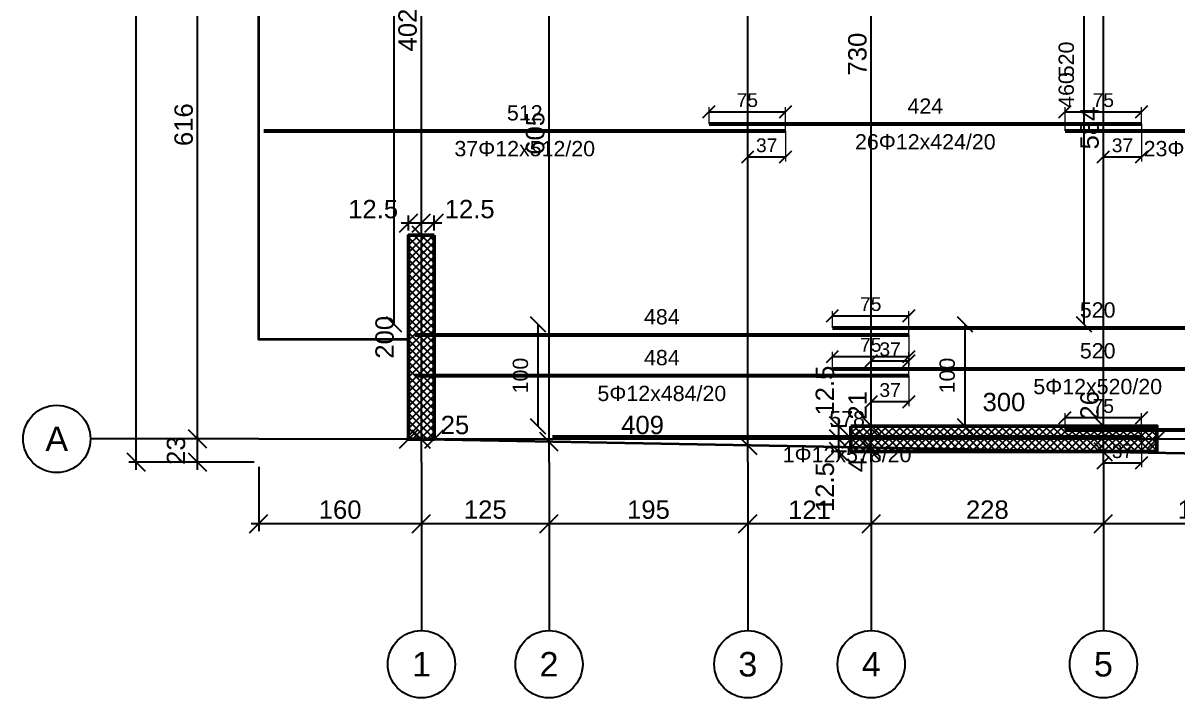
# Model space of a CAD drawing. Header units: millimetres. Extents: x -231 to 4719, y -2977 to 4533.
# Drawn here: x -231 to 901, y -254 to 408 of the extents above; entities that cross this region are included whole.
import ezdxf
from ezdxf.enums import TextEntityAlignment as Align

# ---------------------------------------------------------------- set-up
doc = ezdxf.new("R2010")
doc.units = ezdxf.units.MM
for name, color, linetype in [('FW_AXIS', 7, 'Continuous'), ('FW_DIM', 7, 'Continuous'), ('FW_WALL_HATCH', 8, 'Continuous'), ('REB_BOT_MESH_X', 5, 'Continuous'), ('REB_BOT_MESH_X_AXDIM', 5, 'Continuous'), ('REB_BOT_MESH_X_LAP', 5, 'Continuous'), ('REB_BOT_MESH_X_RANGE', 5, 'Continuous'), ('REB_BOT_MESH_X_TEXT', 5, 'Continuous')]:
    doc.layers.add(name, color=color, linetype=linetype)
doc.layers.add('SLAB', color=3, linetype='Continuous', lineweight=35)
doc.layers.add('WALL', color=1, linetype='Continuous', lineweight=50)
doc.styles.add('REBAR_TXT', font='arial.ttf')
doc.styles.get("Standard").update_dxf_attribs({"font": 'arial.ttf'})
doc.dimstyles.new('FW_DIM', dxfattribs={"dimtxt": 18, "dimasz": 9, "dimexe": 7.5, "dimexo": 4.5, "dimgap": 4.5, "dimtad": 1, "dimdec": 0, "dimtxsty": 'Standard', "dimtsz": 9, "dimcen": 2.5, "dimdle": 7.5, "dimclrd": 256, "dimclre": 256, "dimclrt": 7, "dimazin": 3, "dimtfac": 1, "dimtmove": 2, "dimatfit": 3})
doc.dimstyles.new('REBAR LAP', dxfattribs={"dimtxt": 13.5, "dimasz": 2.5, "dimexe": 4.5, "dimexo": 0, "dimgap": 4.5, "dimtad": 1, "dimdec": 0, "dimtxsty": 'Standard', "dimtsz": 6, "dimcen": 2.5, "dimclrd": 6, "dimclre": 6, "dimclrt": 7, "dimazin": 3, "dimtfac": 1, "dimtmove": 2, "dimatfit": 3, "dimlwd": 25, "dimlwe": 18})
doc.dimstyles.new('REBAR M-200', dxfattribs={"dimtxt": 15, "dimasz": 15, "dimexe": 25, "dimexo": 12.5, "dimgap": 10, "dimtad": 1, "dimdec": 0, "dimtxsty": 'Standard', "dimblk": 'NONE', "dimcen": 50, "dimse1": 1, "dimse2": 1, "dimclrd": 6, "dimclre": 6, "dimclrt": 7, "dimazin": 3, "dimtfac": 1, "dimtmove": 2, "dimatfit": 3, "dimldrblk": 'NONE', "dimlwd": 53})
doc.dimstyles.new('REBAR RANGE', dxfattribs={"dimtxt": 15, "dimasz": 2.5, "dimexe": 0, "dimexo": 0, "dimgap": 10, "dimtad": 1, "dimdec": 0, "dimtxsty": 'Standard', "dimtsz": 7.5, "dimcen": 2.5, "dimse1": 1, "dimse2": 1, "dimclrd": 6, "dimclre": 6, "dimclrt": 7, "dimazin": 3, "dimtfac": 1, "dimtmove": 2, "dimatfit": 3, "dimlwd": 25})

# ---------------------------------------------------------------- blocks, each defined once
blk = doc.blocks.new('*D180')
at = {"color": 6, "lineweight": 53}
blk.add_line((5, 302.4), (516.5, 302.4), dxfattribs=at)
at = {"layer": 'Defpoints'}
for p in [(5, 302.4), (5, 302.4), (516.5, 302.4)]:
    blk.add_point(p, dxfattribs=at)
at = {"layer": 'REB_BOT_MESH_X', "color": 7, "insert": (260.8, 319.9), "char_height": 15, "attachment_point": 5}
blk.add_mtext('512', dxfattribs=at)
blk = doc.blocks.new('_NONE')
blk = doc.blocks.new('*D181')
at = {"color": 6, "lineweight": 53}
blk.add_line((441.5, 309.1), (865.5, 309.1), dxfattribs=at)
at = {"layer": 'Defpoints'}
for p in [(441.5, 309.1), (441.5, 309.1), (865.5, 309.1)]:
    blk.add_point(p, dxfattribs=at)
at = {"layer": 'REB_BOT_MESH_X', "color": 7, "insert": (653.5, 326.6), "char_height": 15, "attachment_point": 5}
blk.add_mtext('424', dxfattribs=at)
blk = doc.blocks.new('*D182')
at = {"color": 6, "lineweight": 53}
blk.add_line((790.5, 302.4), (1082.5, 302.4), dxfattribs=at)
at = {"layer": 'Defpoints'}
for p in [(790.5, 302.4), (790.5, 302.4), (1082.5, 302.4)]:
    blk.add_point(p, dxfattribs=at)
at = {"layer": 'REB_BOT_MESH_X', "color": 7, "insert": (936.5, 319.9), "char_height": 15, "attachment_point": 5}
blk.add_mtext('292', dxfattribs=at)
blk = doc.blocks.new('_OBLIQUE')
at = {"color": 0, "linetype": 'BYBLOCK'}
blk.add_line((-0.5, -0.5), (0.5, 0.5), dxfattribs=at)
blk = doc.blocks.new('*D184')
at = {"color": 6, "lineweight": 18}
for p, q in [((441.5, 309.1), (441.5, 325.6)), ((516.5, 302.4), (516.5, 325.6))]:
    blk.add_line(p, q, dxfattribs=at)
at = {"color": 6, "lineweight": 25}
blk.add_line((441.5, 321.1), (516.5, 321.1), dxfattribs=at)
at = {"layer": 'Defpoints'}
for p in [(441.5, 321.1), (441.5, 309.1), (516.5, 302.4)]:
    blk.add_point(p, dxfattribs=at)
at = {"layer": 'REB_BOT_MESH_X_LAP', "color": 6, "xscale": 12, "yscale": 12}
for p in [(441.5, 321.1), (516.5, 321.1)]:
    blk.add_blockref('_OBLIQUE', p, dxfattribs=at)
at = {"layer": 'REB_BOT_MESH_X_LAP', "color": 7, "insert": (479, 332.4), "char_height": 13.5, "attachment_point": 5}
blk.add_mtext('75', dxfattribs=at)
blk = doc.blocks.new('*D185')
at = {"color": 6, "lineweight": 18}
for p, q in [((479.5, 302.4), (479.5, 272.4)), ((516.5, 302.4), (516.5, 272.4))]:
    blk.add_line(p, q, dxfattribs=at)
at = {"color": 6, "lineweight": 25}
blk.add_line((479.5, 276.9), (516.5, 276.9), dxfattribs=at)
at = {"layer": 'Defpoints'}
for p in [(479.5, 302.4), (516.5, 302.4), (479.5, 276.9)]:
    blk.add_point(p, dxfattribs=at)
at = {"layer": 'REB_BOT_MESH_X_AXDIM', "color": 6, "xscale": 12, "yscale": 12}
for p in [(479.5, 276.9), (516.5, 276.9)]:
    blk.add_blockref('_OBLIQUE', p, dxfattribs=at)
at = {"layer": 'REB_BOT_MESH_X_AXDIM', "color": 7, "insert": (498, 288.1), "char_height": 13.5, "attachment_point": 5}
blk.add_mtext('37', dxfattribs=at)
blk = doc.blocks.new('*D186')
at = {"color": 6, "lineweight": 18}
for p, q in [((790.5, 302.4), (790.5, 325.6)), ((865.5, 309.1), (865.5, 325.6))]:
    blk.add_line(p, q, dxfattribs=at)
at = {"color": 6, "lineweight": 25}
blk.add_line((790.5, 321.1), (865.5, 321.1), dxfattribs=at)
at = {"layer": 'Defpoints'}
for p in [(790.5, 321.1), (865.5, 309.1), (790.5, 302.4)]:
    blk.add_point(p, dxfattribs=at)
at = {"layer": 'REB_BOT_MESH_X_LAP', "color": 6, "xscale": 12, "yscale": 12}
for p in [(790.5, 321.1), (865.5, 321.1)]:
    blk.add_blockref('_OBLIQUE', p, dxfattribs=at)
at = {"layer": 'REB_BOT_MESH_X_LAP', "color": 7, "insert": (828, 332.4), "char_height": 13.5, "attachment_point": 5}
blk.add_mtext('75', dxfattribs=at)
blk = doc.blocks.new('*D187')
at = {"color": 6, "lineweight": 18}
for p, q in [((828.1, 309.1), (828.1, 272.4)), ((865.5, 309.1), (865.5, 272.4))]:
    blk.add_line(p, q, dxfattribs=at)
at = {"color": 6, "lineweight": 25}
blk.add_line((828.1, 276.9), (865.5, 276.9), dxfattribs=at)
at = {"layer": 'Defpoints'}
for p in [(828.1, 309.1), (865.5, 309.1), (828.1, 276.9)]:
    blk.add_point(p, dxfattribs=at)
at = {"layer": 'REB_BOT_MESH_X_AXDIM', "color": 6, "xscale": 12, "yscale": 12}
for p in [(828.1, 276.9), (865.5, 276.9)]:
    blk.add_blockref('_OBLIQUE', p, dxfattribs=at)
at = {"layer": 'REB_BOT_MESH_X_AXDIM', "color": 7, "insert": (846.8, 288.1), "char_height": 13.5, "attachment_point": 5}
blk.add_mtext('37', dxfattribs=at)
blk = doc.blocks.new('*D212')
at = {"color": 6, "lineweight": 53}
blk.add_line((153, 62.4), (637.5, 62.4), dxfattribs=at)
at = {"layer": 'Defpoints'}
for p in [(153, 62.4), (153, 62.4), (637.5, 62.4)]:
    blk.add_point(p, dxfattribs=at)
at = {"layer": 'REB_BOT_MESH_X', "color": 7, "insert": (395.2, 79.9), "char_height": 15, "attachment_point": 5}
blk.add_mtext('484', dxfattribs=at)
blk = doc.blocks.new('*D213')
at = {"color": 6, "lineweight": 53}
blk.add_line((562.5, 69.1), (1082.5, 69.1), dxfattribs=at)
at = {"layer": 'Defpoints'}
for p in [(562.5, 69.1), (562.5, 69.1), (1082.5, 69.1)]:
    blk.add_point(p, dxfattribs=at)
at = {"layer": 'REB_BOT_MESH_X', "color": 7, "insert": (822.5, 86.6), "char_height": 15, "attachment_point": 5}
blk.add_mtext('520', dxfattribs=at)
blk = doc.blocks.new('*D215')
at = {"color": 6, "lineweight": 18}
for p, q in [((562.5, 69.1), (562.5, 85.6)), ((637.5, 62.4), (637.5, 85.6))]:
    blk.add_line(p, q, dxfattribs=at)
at = {"color": 6, "lineweight": 25}
blk.add_line((562.5, 81.1), (637.5, 81.1), dxfattribs=at)
at = {"layer": 'Defpoints'}
for p in [(562.5, 81.1), (562.5, 69.1), (637.5, 62.4)]:
    blk.add_point(p, dxfattribs=at)
at = {"layer": 'REB_BOT_MESH_X_LAP', "color": 6, "xscale": 12, "yscale": 12}
for p in [(562.5, 81.1), (637.5, 81.1)]:
    blk.add_blockref('_OBLIQUE', p, dxfattribs=at)
at = {"layer": 'REB_BOT_MESH_X_LAP', "color": 7, "insert": (600, 92.4), "char_height": 13.5, "attachment_point": 5}
blk.add_mtext('75', dxfattribs=at)
blk = doc.blocks.new('*D216')
at = {"color": 6, "lineweight": 18}
for p, q in [((600.5, 62.4), (600.5, 32.4)), ((637.5, 62.4), (637.5, 32.4))]:
    blk.add_line(p, q, dxfattribs=at)
at = {"color": 6, "lineweight": 25}
blk.add_line((600.5, 36.9), (637.5, 36.9), dxfattribs=at)
at = {"layer": 'Defpoints'}
for p in [(600.5, 62.4), (637.5, 62.4), (600.5, 36.9)]:
    blk.add_point(p, dxfattribs=at)
at = {"layer": 'REB_BOT_MESH_X_AXDIM', "color": 6, "xscale": 12, "yscale": 12}
for p in [(600.5, 36.9), (637.5, 36.9)]:
    blk.add_blockref('_OBLIQUE', p, dxfattribs=at)
at = {"layer": 'REB_BOT_MESH_X_AXDIM', "color": 7, "insert": (619, 48.1), "char_height": 13.5, "attachment_point": 5}
blk.add_mtext('37', dxfattribs=at)
blk = doc.blocks.new('*D233')
at = {"color": 6, "lineweight": 53}
blk.add_line((153, 102.4), (637.5, 102.4), dxfattribs=at)
at = {"layer": 'Defpoints'}
for p in [(153, 102.4), (153, 102.4), (637.5, 102.4)]:
    blk.add_point(p, dxfattribs=at)
at = {"layer": 'REB_BOT_MESH_X', "color": 7, "insert": (395.2, 119.9), "char_height": 15, "attachment_point": 5}
blk.add_mtext('484', dxfattribs=at)
blk = doc.blocks.new('*D234')
at = {"color": 6, "lineweight": 53}
blk.add_line((562.5, 109.1), (1082.5, 109.1), dxfattribs=at)
at = {"layer": 'Defpoints'}
for p in [(562.5, 109.1), (562.5, 109.1), (1082.5, 109.1)]:
    blk.add_point(p, dxfattribs=at)
at = {"layer": 'REB_BOT_MESH_X', "color": 7, "insert": (822.5, 126.6), "char_height": 15, "attachment_point": 5}
blk.add_mtext('520', dxfattribs=at)
blk = doc.blocks.new('*D236')
at = {"color": 6, "lineweight": 18}
for p, q in [((562.5, 109.1), (562.5, 125.6)), ((637.5, 102.4), (637.5, 125.6))]:
    blk.add_line(p, q, dxfattribs=at)
at = {"color": 6, "lineweight": 25}
blk.add_line((562.5, 121.1), (637.5, 121.1), dxfattribs=at)
at = {"layer": 'Defpoints'}
for p in [(562.5, 121.1), (562.5, 109.1), (637.5, 102.4)]:
    blk.add_point(p, dxfattribs=at)
at = {"layer": 'REB_BOT_MESH_X_LAP', "color": 6, "xscale": 12, "yscale": 12}
for p in [(562.5, 121.1), (637.5, 121.1)]:
    blk.add_blockref('_OBLIQUE', p, dxfattribs=at)
at = {"layer": 'REB_BOT_MESH_X_LAP', "color": 7, "insert": (600, 132.4), "char_height": 13.5, "attachment_point": 5}
blk.add_mtext('75', dxfattribs=at)
blk = doc.blocks.new('*D237')
at = {"color": 6, "lineweight": 18}
for p, q in [((600.5, 102.4), (600.5, 72.4)), ((637.5, 102.4), (637.5, 72.4))]:
    blk.add_line(p, q, dxfattribs=at)
at = {"color": 6, "lineweight": 25}
blk.add_line((600.5, 76.9), (637.5, 76.9), dxfattribs=at)
at = {"layer": 'Defpoints'}
for p in [(600.5, 102.4), (637.5, 102.4), (600.5, 76.9)]:
    blk.add_point(p, dxfattribs=at)
at = {"layer": 'REB_BOT_MESH_X_AXDIM', "color": 6, "xscale": 12, "yscale": 12}
for p in [(600.5, 76.9), (637.5, 76.9)]:
    blk.add_blockref('_OBLIQUE', p, dxfattribs=at)
at = {"layer": 'REB_BOT_MESH_X_AXDIM', "color": 7, "insert": (619, 88.1), "char_height": 13.5, "attachment_point": 5}
blk.add_mtext('37', dxfattribs=at)
blk = doc.blocks.new('*D240')
at = {"color": 6, "lineweight": 53}
blk.add_line((288, 2.4), (865.5, 2.4), dxfattribs=at)
at = {"layer": 'Defpoints'}
for p in [(288, 2.4), (288, 2.4), (865.5, 2.4)]:
    blk.add_point(p, dxfattribs=at)
at = {"layer": 'REB_BOT_MESH_X', "color": 7, "insert": (576.8, 19.9), "char_height": 15, "attachment_point": 5}
blk.add_mtext('578', dxfattribs=at)
blk = doc.blocks.new('*D241')
at = {"color": 6, "lineweight": 53}
blk.add_line((790.5, 9.1), (1362, 9.1), dxfattribs=at)
at = {"layer": 'Defpoints'}
for p in [(790.5, 9.1), (790.5, 9.1), (1362, 9.1)]:
    blk.add_point(p, dxfattribs=at)
at = {"layer": 'REB_BOT_MESH_X', "color": 7, "insert": (1076.2, 26.6), "char_height": 15, "attachment_point": 5}
blk.add_mtext('572', dxfattribs=at)
blk = doc.blocks.new('*D242')
at = {"color": 6, "lineweight": 18}
for p, q in [((790.5, 9.1), (790.5, 25.6)), ((865.5, 2.4), (865.5, 25.6))]:
    blk.add_line(p, q, dxfattribs=at)
at = {"color": 6, "lineweight": 25}
blk.add_line((790.5, 21.1), (865.5, 21.1), dxfattribs=at)
at = {"layer": 'Defpoints'}
for p in [(790.5, 21.1), (790.5, 9.1), (865.5, 2.4)]:
    blk.add_point(p, dxfattribs=at)
at = {"layer": 'REB_BOT_MESH_X_LAP', "color": 6, "xscale": 12, "yscale": 12}
for p in [(790.5, 21.1), (865.5, 21.1)]:
    blk.add_blockref('_OBLIQUE', p, dxfattribs=at)
at = {"layer": 'REB_BOT_MESH_X_LAP', "color": 7, "insert": (828, 32.4), "char_height": 13.5, "attachment_point": 5}
blk.add_mtext('75', dxfattribs=at)
blk = doc.blocks.new('*D243')
at = {"color": 6, "lineweight": 18}
for p, q in [((828.1, 2.4), (828.1, -27.6)), ((865.5, 2.4), (865.5, -27.6))]:
    blk.add_line(p, q, dxfattribs=at)
at = {"color": 6, "lineweight": 25}
blk.add_line((828.1, -23.1), (865.5, -23.1), dxfattribs=at)
at = {"layer": 'Defpoints'}
for p in [(828.1, 2.4), (865.5, 2.4), (828.1, -23.1)]:
    blk.add_point(p, dxfattribs=at)
at = {"layer": 'REB_BOT_MESH_X_AXDIM', "color": 6, "xscale": 12, "yscale": 12}
for p in [(828.1, -23.1), (865.5, -23.1)]:
    blk.add_blockref('_OBLIQUE', p, dxfattribs=at)
at = {"layer": 'REB_BOT_MESH_X_AXDIM', "color": 7, "insert": (846.8, -11.9), "char_height": 13.5, "attachment_point": 5}
blk.add_mtext('37', dxfattribs=at)
blk = doc.blocks.new('*D251')
at = {"color": 6, "lineweight": 25}
blk.add_line((132.9, 112.4), (132.9, 852.4), dxfattribs=at)
at = {"layer": 'Defpoints'}
for p in [(132.9, 852.4), (132.9, 112.4), (132.9, 112.4)]:
    blk.add_point(p, dxfattribs=at)
at = {"layer": 'REB_BOT_MESH_X_RANGE', "color": 6, "xscale": 15, "yscale": 15, "rotation": 90}
for p in [(132.9, 852.4), (132.9, 112.4)]:
    blk.add_blockref('_OBLIQUE', p, dxfattribs=at)
at = {"layer": 'REB_BOT_MESH_X_RANGE', "color": 7, "insert": (115.4, 482.4), "char_height": 15, "attachment_point": 5, "rotation": 90}
blk.add_mtext('740', dxfattribs=at)
blk = doc.blocks.new('*D252')
at = {"color": 6, "lineweight": 25}
blk.add_line((809.2, 112.4), (809.2, 632.4), dxfattribs=at)
at = {"layer": 'Defpoints'}
for p in [(809.2, 632.4), (809.2, 112.4), (809.2, 112.4)]:
    blk.add_point(p, dxfattribs=at)
at = {"layer": 'REB_BOT_MESH_X_RANGE', "color": 6, "xscale": 15, "yscale": 15, "rotation": 90}
for p in [(809.2, 632.4), (809.2, 112.4)]:
    blk.add_blockref('_OBLIQUE', p, dxfattribs=at)
at = {"layer": 'REB_BOT_MESH_X_RANGE', "color": 7, "insert": (791.8, 372.4), "char_height": 15, "attachment_point": 5, "rotation": 90}
blk.add_mtext('520', dxfattribs=at)
blk = doc.blocks.new('*D256')
at = {"color": 6, "lineweight": 25}
blk.add_line((809.2, 112.4), (809.2, 572.4), dxfattribs=at)
at = {"layer": 'Defpoints'}
for p in [(809.2, 572.4), (809.2, 112.4), (809.2, 112.4)]:
    blk.add_point(p, dxfattribs=at)
at = {"layer": 'REB_BOT_MESH_X_RANGE', "color": 6, "xscale": 15, "yscale": 15, "rotation": 90}
for p in [(809.2, 572.4), (809.2, 112.4)]:
    blk.add_blockref('_OBLIQUE', p, dxfattribs=at)
at = {"layer": 'REB_BOT_MESH_X_RANGE', "color": 7, "insert": (791.8, 342.4), "char_height": 15, "attachment_point": 5, "rotation": 90}
blk.add_mtext('460', dxfattribs=at)
blk = doc.blocks.new('*D262')
at = {"color": 6, "lineweight": 25}
blk.add_line((274.1, 12.4), (274.1, 112.4), dxfattribs=at)
at = {"layer": 'Defpoints'}
for p in [(274.1, 112.4), (274.1, 12.4), (274.1, 12.4)]:
    blk.add_point(p, dxfattribs=at)
at = {"layer": 'REB_BOT_MESH_X_RANGE', "color": 6, "xscale": 15, "yscale": 15, "rotation": 90}
for p in [(274.1, 112.4), (274.1, 12.4)]:
    blk.add_blockref('_OBLIQUE', p, dxfattribs=at)
at = {"layer": 'REB_BOT_MESH_X_RANGE', "color": 7, "insert": (256.6, 62.4), "char_height": 15, "attachment_point": 5, "rotation": 90}
blk.add_mtext('100', dxfattribs=at)
blk = doc.blocks.new('*D263')
at = {"color": 6, "lineweight": 25}
blk.add_line((692.5, 12.4), (692.5, 112.4), dxfattribs=at)
at = {"layer": 'Defpoints'}
for p in [(692.5, 112.4), (692.5, 12.4), (692.5, 12.4)]:
    blk.add_point(p, dxfattribs=at)
at = {"layer": 'REB_BOT_MESH_X_RANGE', "color": 6, "xscale": 15, "yscale": 15, "rotation": 90}
for p in [(692.5, 112.4), (692.5, 12.4)]:
    blk.add_blockref('_OBLIQUE', p, dxfattribs=at)
at = {"layer": 'REB_BOT_MESH_X_RANGE', "color": 7, "insert": (675, 62.4), "char_height": 15, "attachment_point": 5, "rotation": 90}
blk.add_mtext('100', dxfattribs=at)
blk = doc.blocks.new('*D273')
for p, q in [((576.1, 0.3), (561.1, 0.3)), ((568.6, -19.7), (568.6, 7.8)), ((576.1, -12.2), (561.1, -12.2))]:
    blk.add_line(p, q)
at = {"layer": 'Defpoints'}
for p in [(580.6, 0.3), (568.6, -12.2), (580.6, -12.2)]:
    blk.add_point(p, dxfattribs=at)
at = {"layer": 'FW_DIM', "xscale": 18, "yscale": 18, "rotation": 90}
for p in [(568.6, 0.3), (568.6, -12.2)]:
    blk.add_blockref('_OBLIQUE', p, dxfattribs=at)
at = {"layer": 'FW_DIM', "color": 7, "insert": (555.1, -47), "char_height": 18, "attachment_point": 5, "rotation": 90}
blk.add_mtext('12.5', dxfattribs=at)
blk = doc.blocks.new('*D274')
for p, q in [((576.1, 12.8), (561.1, 12.8)), ((568.6, -7.2), (568.6, 20.3)), ((576.1, 0.3), (561.1, 0.3))]:
    blk.add_line(p, q)
at = {"layer": 'Defpoints'}
for p in [(580.6, 12.8), (568.6, 0.3), (580.6, 0.3)]:
    blk.add_point(p, dxfattribs=at)
at = {"layer": 'FW_DIM', "xscale": 18, "yscale": 18, "rotation": 90}
for p in [(568.6, 12.8), (568.6, 0.3)]:
    blk.add_blockref('_OBLIQUE', p, dxfattribs=at)
at = {"layer": 'FW_DIM', "color": 7, "insert": (555.1, 47.6), "char_height": 18, "attachment_point": 5, "rotation": 90}
blk.add_mtext('12.5', dxfattribs=at)
blk = doc.blocks.new('*D275')
for p, q in [((147, 204.5), (147, 219.5)), ((159.5, 204.5), (159.5, 219.5)), ((139.5, 212), (167, 212))]:
    blk.add_line(p, q)
at = {"layer": 'Defpoints'}
for p in [(147, 212), (147, 200), (159.5, 200)]:
    blk.add_point(p, dxfattribs=at)
at = {"layer": 'FW_DIM', "xscale": 18, "yscale": 18}
for p in [(147, 212), (159.5, 212)]:
    blk.add_blockref('_OBLIQUE', p, dxfattribs=at)
at = {"layer": 'FW_DIM', "color": 7, "insert": (112.2, 225.5), "char_height": 18, "attachment_point": 5}
blk.add_mtext('12.5', dxfattribs=at)
blk = doc.blocks.new('*D276')
for p, q in [((159.5, 204.5), (159.5, 219.5)), ((172, 204.5), (172, 219.5)), ((152, 212), (179.5, 212))]:
    blk.add_line(p, q)
at = {"layer": 'Defpoints'}
for p in [(159.5, 212), (159.5, 200), (172, 200)]:
    blk.add_point(p, dxfattribs=at)
at = {"layer": 'FW_DIM', "xscale": 18, "yscale": 18}
for p in [(159.5, 212), (172, 212)]:
    blk.add_blockref('_OBLIQUE', p, dxfattribs=at)
at = {"layer": 'FW_DIM', "color": 7, "insert": (206.8, 225.5), "char_height": 18, "attachment_point": 5}
blk.add_mtext('12.5', dxfattribs=at)
blk = doc.blocks.new('*D311')
for p, q in [((139.5, 0.3), (179.5, 0.3)), ((147, 4.8), (147, 7.8)), ((172, 4.8), (172, 7.8))]:
    blk.add_line(p, q)
at = {"layer": 'Defpoints'}
for p in [(147, 0.3), (147, 0.3), (172, 0.3)]:
    blk.add_point(p, dxfattribs=at)
at = {"layer": 'FW_DIM', "xscale": 18, "yscale": 18}
for p in [(147, 0.3), (172, 0.3)]:
    blk.add_blockref('_OBLIQUE', p, dxfattribs=at)
at = {"layer": 'FW_DIM', "color": 7, "insert": (192.4, 13.8), "char_height": 18, "attachment_point": 5}
blk.add_mtext('25', dxfattribs=at)
blk = doc.blocks.new('*D312')
for p, q in [((164.5, 0.3), (588.1, 0.3)), ((172, 4.8), (172, 7.8)), ((580.6, 4.8), (580.6, 7.8))]:
    blk.add_line(p, q)
at = {"layer": 'Defpoints'}
for p in [(172, 0.3), (172, 0.3), (580.6, 0.3)]:
    blk.add_point(p, dxfattribs=at)
at = {"layer": 'FW_DIM', "xscale": 18, "yscale": 18}
for p in [(172, 0.3), (580.6, 0.3)]:
    blk.add_blockref('_OBLIQUE', p, dxfattribs=at)
at = {"layer": 'FW_DIM', "color": 7, "insert": (376.3, 13.8), "char_height": 18, "attachment_point": 5}
blk.add_mtext('409', dxfattribs=at)
blk = doc.blocks.new('*D313')
for p, q in [((573.1, 0.3), (888.1, 0.3)), ((580.6, 4.8), (580.6, 7.8)), ((880.6, 4.8), (880.6, 7.8))]:
    blk.add_line(p, q)
at = {"layer": 'Defpoints'}
for p in [(580.6, 0.3), (580.6, 0.3), (880.6, 0.3)]:
    blk.add_point(p, dxfattribs=at)
at = {"layer": 'FW_DIM', "xscale": 18, "yscale": 18}
for p in [(580.6, 0.3), (880.6, 0.3)]:
    blk.add_blockref('_OBLIQUE', p, dxfattribs=at)
at = {"layer": 'FW_DIM', "color": 7, "insert": (730.6, 36.3), "char_height": 18, "attachment_point": 5}
blk.add_mtext('300', dxfattribs=at)
blk = doc.blocks.new('*D314')
for p, q in [((873.1, 0.3), (1349.5, 0.3)), ((880.6, 4.8), (880.6, 7.8)), ((1342, 4.8), (1342, 7.8))]:
    blk.add_line(p, q)
at = {"layer": 'Defpoints'}
for p in [(880.6, 0.3), (880.6, 0.3), (1342, 0.3)]:
    blk.add_point(p, dxfattribs=at)
at = {"layer": 'FW_DIM', "xscale": 18, "yscale": 18}
for p in [(880.6, 0.3), (1342, 0.3)]:
    blk.add_blockref('_OBLIQUE', p, dxfattribs=at)
at = {"layer": 'FW_DIM', "color": 7, "insert": (1111.3, 13.8), "char_height": 18, "attachment_point": 5}
blk.add_mtext('461', dxfattribs=at)
blk = doc.blocks.new('*D344')
for p, q in [((159.5, -7.7), (159.5, 207.5)), ((155, 200), (152, 200)), ((155, -0.2), (152, -0.2))]:
    blk.add_line(p, q)
at = {"layer": 'Defpoints'}
for p in [(159.5, 200), (159.5, -0.2), (159.5, -0.2)]:
    blk.add_point(p, dxfattribs=at)
at = {"layer": 'FW_DIM', "xscale": 18, "yscale": 18, "rotation": 90}
for p in [(159.5, 200), (159.5, -0.2)]:
    blk.add_blockref('_OBLIQUE', p, dxfattribs=at)
at = {"layer": 'FW_DIM', "color": 7, "insert": (123.5, 99.9), "char_height": 18, "attachment_point": 5, "rotation": 90}
blk.add_mtext('200', dxfattribs=at)
blk = doc.blocks.new('*D345')
for p, q in [((155, 602.3), (152, 602.3)), ((159.5, 192.5), (159.5, 609.8)), ((155, 200), (152, 200))]:
    blk.add_line(p, q)
at = {"layer": 'Defpoints'}
for p in [(159.5, 602.3), (159.5, 200), (159.5, 200)]:
    blk.add_point(p, dxfattribs=at)
at = {"layer": 'FW_DIM', "xscale": 18, "yscale": 18, "rotation": 90}
for p in [(159.5, 602.3), (159.5, 200)]:
    blk.add_blockref('_OBLIQUE', p, dxfattribs=at)
at = {"layer": 'FW_DIM', "color": 7, "insert": (146, 401.2), "char_height": 18, "attachment_point": 5, "rotation": 90}
blk.add_mtext('402', dxfattribs=at)
blk = doc.blocks.new('*D348')
for p, q in [((280.1, 602.3), (277.1, 602.3)), ((284.6, -10.1), (284.6, 609.8)), ((280.1, -2.6), (277.1, -2.6))]:
    blk.add_line(p, q)
at = {"layer": 'Defpoints'}
for p in [(284.6, 602.3), (284.6, -2.6), (284.6, -2.6)]:
    blk.add_point(p, dxfattribs=at)
at = {"layer": 'FW_DIM', "xscale": 18, "yscale": 18, "rotation": 90}
for p in [(284.6, 602.3), (284.6, -2.6)]:
    blk.add_blockref('_OBLIQUE', p, dxfattribs=at)
at = {"layer": 'FW_DIM', "color": 7, "insert": (271.1, 299.9), "char_height": 18, "attachment_point": 5, "rotation": 90}
blk.add_mtext('605', dxfattribs=at)
blk = doc.blocks.new('*D353')
for p, q in [((475, 1347.3), (472, 1347.3)), ((479.5, -13.7), (479.5, 1354.8)), ((475, -6.2), (472, -6.2))]:
    blk.add_line(p, q)
at = {"layer": 'Defpoints'}
for p in [(479.5, 1347.3), (479.5, -6.2), (479.5, -6.2)]:
    blk.add_point(p, dxfattribs=at)
at = {"layer": 'FW_DIM', "xscale": 18, "yscale": 18, "rotation": 90}
for p in [(479.5, 1347.3), (479.5, -6.2)]:
    blk.add_blockref('_OBLIQUE', p, dxfattribs=at)
at = {"layer": 'FW_DIM', "color": 7, "insert": (466, 670.6), "char_height": 18, "attachment_point": 5, "rotation": 90}
blk.add_mtext('1353', dxfattribs=at)
blk = doc.blocks.new('*D355')
for p, q in [((596, -8.4), (593, -8.4)), ((600.5, -19.7), (600.5, -0.9)), ((596, -12.2), (593, -12.2))]:
    blk.add_line(p, q)
at = {"layer": 'Defpoints'}
for p in [(600.5, -8.4), (600.5, -12.2), (600.5, -12.2)]:
    blk.add_point(p, dxfattribs=at)
at = {"layer": 'FW_DIM', "xscale": 18, "yscale": 18, "rotation": 90}
for p in [(600.5, -8.4), (600.5, -12.2)]:
    blk.add_blockref('_OBLIQUE', p, dxfattribs=at)
at = {"layer": 'FW_DIM', "color": 7, "insert": (587, -25.4), "char_height": 18, "attachment_point": 5, "rotation": 90}
blk.add_mtext('4', dxfattribs=at)
blk = doc.blocks.new('*D356')
for p, q in [((596, 12.8), (593, 12.8)), ((600.5, -15.9), (600.5, 20.3)), ((596, -8.4), (593, -8.4))]:
    blk.add_line(p, q)
at = {"layer": 'Defpoints'}
for p in [(600.5, 12.8), (600.5, -8.4), (600.5, -8.4)]:
    blk.add_point(p, dxfattribs=at)
at = {"layer": 'FW_DIM', "xscale": 18, "yscale": 18, "rotation": 90}
for p in [(600.5, 12.8), (600.5, -8.4)]:
    blk.add_blockref('_OBLIQUE', p, dxfattribs=at)
at = {"layer": 'FW_DIM', "color": 7, "insert": (587, 33.2), "char_height": 18, "attachment_point": 5, "rotation": 90}
blk.add_mtext('21', dxfattribs=at)
blk = doc.blocks.new('*D357')
for p, q in [((600.5, 5.3), (600.5, 749.8)), ((596, 742.3), (593, 742.3)), ((596, 12.8), (593, 12.8))]:
    blk.add_line(p, q)
at = {"layer": 'Defpoints'}
for p in [(600.5, 742.3), (600.5, 12.8), (600.5, 12.8)]:
    blk.add_point(p, dxfattribs=at)
at = {"layer": 'FW_DIM', "xscale": 18, "yscale": 18, "rotation": 90}
for p in [(600.5, 742.3), (600.5, 12.8)]:
    blk.add_blockref('_OBLIQUE', p, dxfattribs=at)
at = {"layer": 'FW_DIM', "color": 7, "insert": (587, 377.6), "char_height": 18, "attachment_point": 5, "rotation": 90}
blk.add_mtext('730', dxfattribs=at)
blk = doc.blocks.new('*D360')
for p, q in [((823.6, 12.8), (820.6, 12.8)), ((828.1, -20.2), (828.1, 20.3)), ((823.6, -12.7), (820.6, -12.7))]:
    blk.add_line(p, q)
at = {"layer": 'Defpoints'}
for p in [(828.1, 12.8), (828.1, -12.7), (828.1, -12.7)]:
    blk.add_point(p, dxfattribs=at)
at = {"layer": 'FW_DIM', "xscale": 18, "yscale": 18, "rotation": 90}
for p in [(828.1, 12.8), (828.1, -12.7)]:
    blk.add_blockref('_OBLIQUE', p, dxfattribs=at)
at = {"layer": 'FW_DIM', "color": 7, "insert": (814.6, 33.2), "char_height": 18, "attachment_point": 5, "rotation": 90}
blk.add_mtext('26', dxfattribs=at)
blk = doc.blocks.new('*D361')
for p, q in [((828.1, 5.3), (828.1, 604.8)), ((823.6, 597.3), (820.6, 597.3)), ((823.6, 12.8), (820.6, 12.8))]:
    blk.add_line(p, q)
at = {"layer": 'Defpoints'}
for p in [(828.1, 597.3), (828.1, 12.8), (828.1, 12.8)]:
    blk.add_point(p, dxfattribs=at)
at = {"layer": 'FW_DIM', "xscale": 18, "yscale": 18, "rotation": 90}
for p in [(828.1, 597.3), (828.1, 12.8)]:
    blk.add_blockref('_OBLIQUE', p, dxfattribs=at)
at = {"layer": 'FW_DIM', "color": 7, "insert": (814.6, 305.1), "char_height": 18, "attachment_point": 5, "rotation": 90}
blk.add_mtext('584', dxfattribs=at)
blk = doc.blocks.new('*D390')
for p, q in [((0, -27.2), (0, -90.2)), ((159.5, -27.2), (159.5, -90.2)), ((-7.5, -82.7), (167, -82.7))]:
    blk.add_line(p, q)
at = {"layer": 'Defpoints'}
for p in [(0, -22.7), (159.5, -22.7), (0, -82.7)]:
    blk.add_point(p, dxfattribs=at)
at = {"layer": 'FW_DIM', "xscale": 18, "yscale": 18}
for p in [(0, -82.7), (159.5, -82.7)]:
    blk.add_blockref('_OBLIQUE', p, dxfattribs=at)
at = {"layer": 'FW_DIM', "color": 7, "insert": (79.8, -69.2), "char_height": 18, "attachment_point": 5}
blk.add_mtext('160', dxfattribs=at)
blk = doc.blocks.new('*D391')
for p, q in [((159.5, -27.2), (159.5, -90.2)), ((284.6, -27.2), (284.6, -90.2)), ((152, -82.7), (292.1, -82.7))]:
    blk.add_line(p, q)
at = {"layer": 'Defpoints'}
for p in [(159.5, -22.7), (284.6, -22.7), (159.5, -82.7)]:
    blk.add_point(p, dxfattribs=at)
at = {"layer": 'FW_DIM', "xscale": 18, "yscale": 18}
for p in [(159.5, -82.7), (284.6, -82.7)]:
    blk.add_blockref('_OBLIQUE', p, dxfattribs=at)
at = {"layer": 'FW_DIM', "color": 7, "insert": (222.1, -69.2), "char_height": 18, "attachment_point": 5}
blk.add_mtext('125', dxfattribs=at)
blk = doc.blocks.new('*D392')
for p, q in [((284.6, -27.2), (284.6, -90.2)), ((479.5, -27.2), (479.5, -90.2)), ((277.1, -82.7), (487, -82.7))]:
    blk.add_line(p, q)
at = {"layer": 'Defpoints'}
for p in [(284.6, -22.7), (479.5, -22.7), (284.6, -82.7)]:
    blk.add_point(p, dxfattribs=at)
at = {"layer": 'FW_DIM', "xscale": 18, "yscale": 18}
for p in [(284.6, -82.7), (479.5, -82.7)]:
    blk.add_blockref('_OBLIQUE', p, dxfattribs=at)
at = {"layer": 'FW_DIM', "color": 7, "insert": (382.1, -69.2), "char_height": 18, "attachment_point": 5}
blk.add_mtext('195', dxfattribs=at)
blk = doc.blocks.new('*D393')
for p, q in [((479.5, -27.2), (479.5, -90.2)), ((600.5, -27.2), (600.5, -90.2)), ((472, -82.7), (608, -82.7))]:
    blk.add_line(p, q)
at = {"layer": 'Defpoints'}
for p in [(479.5, -22.7), (600.5, -22.7), (479.5, -82.7)]:
    blk.add_point(p, dxfattribs=at)
at = {"layer": 'FW_DIM', "xscale": 18, "yscale": 18}
for p in [(479.5, -82.7), (600.5, -82.7)]:
    blk.add_blockref('_OBLIQUE', p, dxfattribs=at)
at = {"layer": 'FW_DIM', "color": 7, "insert": (540, -69.2), "char_height": 18, "attachment_point": 5}
blk.add_mtext('121', dxfattribs=at)
blk = doc.blocks.new('*D394')
for p, q in [((600.5, -27.2), (600.5, -90.2)), ((828.1, -27.2), (828.1, -90.2)), ((593, -82.7), (835.6, -82.7))]:
    blk.add_line(p, q)
at = {"layer": 'Defpoints'}
for p in [(600.5, -22.7), (828.1, -22.7), (600.5, -82.7)]:
    blk.add_point(p, dxfattribs=at)
at = {"layer": 'FW_DIM', "xscale": 18, "yscale": 18}
for p in [(600.5, -82.7), (828.1, -82.7)]:
    blk.add_blockref('_OBLIQUE', p, dxfattribs=at)
at = {"layer": 'FW_DIM', "color": 7, "insert": (714.3, -69.2), "char_height": 18, "attachment_point": 5}
blk.add_mtext('228', dxfattribs=at)
blk = doc.blocks.new('*D395')
for p, q in [((828.1, -27.2), (828.1, -90.2)), ((1015.5, -27.2), (1015.5, -90.2)), ((820.6, -82.7), (1023, -82.7))]:
    blk.add_line(p, q)
at = {"layer": 'Defpoints'}
for p in [(828.1, -22.7), (1015.5, -22.7), (828.1, -82.7)]:
    blk.add_point(p, dxfattribs=at)
at = {"layer": 'FW_DIM', "xscale": 18, "yscale": 18}
for p in [(828.1, -82.7), (1015.5, -82.7)]:
    blk.add_blockref('_OBLIQUE', p, dxfattribs=at)
at = {"layer": 'FW_DIM', "color": 7, "insert": (921.8, -69.2), "char_height": 18, "attachment_point": 5}
blk.add_mtext('187', dxfattribs=at)
blk = doc.blocks.new('*D399')
for p, q in [((-4.5, 0.3), (-67.5, 0.3)), ((-60, -30.2), (-60, 7.8)), ((-4.5, -22.7), (-67.5, -22.7))]:
    blk.add_line(p, q)
at = {"layer": 'Defpoints'}
for p in [(0, 0.3), (-60, -22.7), (0, -22.7)]:
    blk.add_point(p, dxfattribs=at)
at = {"layer": 'FW_DIM', "xscale": 18, "yscale": 18, "rotation": 90}
for p in [(-60, 0.3), (-60, -22.7)]:
    blk.add_blockref('_OBLIQUE', p, dxfattribs=at)
at = {"layer": 'FW_DIM', "color": 7, "insert": (-81, -11.2), "char_height": 18, "attachment_point": 5, "rotation": 90}
blk.add_mtext('23', dxfattribs=at)
blk = doc.blocks.new('*D400')
for p, q in [((-60, -7.2), (-60, 624)), ((-4.5, 616.5), (-67.5, 616.5)), ((-4.5, 0.3), (-67.5, 0.3))]:
    blk.add_line(p, q)
at = {"layer": 'Defpoints'}
for p in [(0, 616.5), (-60, 0.3), (0, 0.3)]:
    blk.add_point(p, dxfattribs=at)
at = {"layer": 'FW_DIM', "xscale": 18, "yscale": 18, "rotation": 90}
for p in [(-60, 616.5), (-60, 0.3)]:
    blk.add_blockref('_OBLIQUE', p, dxfattribs=at)
at = {"layer": 'FW_DIM', "color": 7, "insert": (-73.5, 308.4), "char_height": 18, "attachment_point": 5, "rotation": 90}
blk.add_mtext('616', dxfattribs=at)
blk = doc.blocks.new('*D415')
for p, q in [((-120, -30.2), (-120, 1574.8)), ((-4.5, 1567.3), (-127.5, 1567.3)), ((-4.5, -22.7), (-127.5, -22.7))]:
    blk.add_line(p, q)
at = {"layer": 'Defpoints'}
for p in [(0, 1567.3), (-120, -22.7), (0, -22.7)]:
    blk.add_point(p, dxfattribs=at)
at = {"layer": 'FW_DIM', "xscale": 18, "yscale": 18, "rotation": 90}
for p in [(-120, 1567.3), (-120, -22.7)]:
    blk.add_blockref('_OBLIQUE', p, dxfattribs=at)
at = {"layer": 'FW_DIM', "color": 7, "insert": (-133.5, 772.3), "char_height": 18, "attachment_point": 5, "rotation": 90}
blk.add_mtext('1590', dxfattribs=at)

msp = doc.modelspace()

# ---------------------------------------------------------------- hatches: boundary and pattern name
at = {"layer": 'FW_WALL_HATCH'}
h = msp.add_hatch(dxfattribs=at)
h.set_pattern_fill('ANSI37', scale=1.6)
h.paths.add_polyline_path([(147, 200), (172, 200), (172, 0), (147, 0), (147, 200)])
h = msp.add_hatch(dxfattribs=at)
h.set_pattern_fill('ANSI37', scale=1.6)
h.paths.add_polyline_path([(580.6, -12.2), (580.6, 12.8), (880.6, 12.8), (880.6, -12.2), (580.6, -12.2)])

# ---------------------------------------------------------------- linework, layer by layer
at = {"layer": 'FW_AXIS', "color": 8}
for p, q in [((159.5, -22.7), (159.5, 1567.3)), ((284.6, -22.7), (284.6, 1567.3)), ((479.5, -22.7), (479.5, 1567.3)), ((600.5, -22.7), (600.5, 1567.3)), ((828.1, -22.7), (828.1, 1567.3)), ((0, 0.3), (1569, 0.3))]:
    msp.add_line(p, q, dxfattribs=at)
at = {"layer": 'FW_AXIS', "linetype": 'CONTINUOUS'}
for p, q in [((0, 0.3), (-165, 0.3)), ((159.5, -22.7), (159.5, -187.7)), ((284.6, -22.7), (284.6, -187.7)), ((479.5, -22.7), (479.5, -187.7)), ((600.5, -22.7), (600.5, -187.7)), ((828.1, -22.7), (828.1, -187.7))]:
    msp.add_line(p, q, dxfattribs=at)
at = {"layer": 'FW_AXIS'}
for centre in [(-198, 0.3), (159.5, -220.7), (284.6, -220.7), (479.5, -220.7), (600.5, -220.7), (828.1, -220.7)]:
    msp.add_circle(centre, 33, dxfattribs=at)
at = {"layer": 'SLAB'}
msp.add_lwpolyline([(467, 1567.3), (1367, 1567.2), (1367, 1469.3), (1569, 1469.3), (1569, 965.3), (1367, 965.3), (1367, 579.3), (1569, 579.3), (1569, 75.3), (1367, 75.3), (1367, -22.7), (147, 0), (147, 97.9), (0, 97.9), (0, 864.3), (202.2, 864.3), (202.2, 903), (354.9, 1159.9), (265, 1159.9), (265, 1469.2), (467, 1469.2), (467, 1567.3)], dxfattribs=at)
at = {"layer": 'WALL'}
for points in [[(172, 200), (147, 200), (147, 0), (172, 0)], [(580.6, 12.8), (880.6, 12.8), (880.6, -12.2), (580.6, -12.2)]]:
    msp.add_lwpolyline(points, close=True, dxfattribs=at)

# ---------------------------------------------------------------- texts
at = {"layer": 'FW_AXIS', "color": 7, "style": 'REBAR_TXT'}
for s, p in [('A', (-198, 0.3)), ('1', (159.5, -220.7)), ('2', (284.6, -220.7)), ('3', (479.5, -220.7)), ('4', (600.5, -220.7)), ('5', (828.1, -220.7))]:
    msp.add_text(s, height=24, dxfattribs=at).set_placement(p, align=Align.MIDDLE_CENTER)
at = {"layer": 'REB_BOT_MESH_X_TEXT', "color": 7, "style": 'REBAR_TXT'}
for s, p in [('26Φ12x424/20', (653.5, 299.1)), ('37Φ12x512/20', (260.8, 292.4)), ('23Φ12x292/20', (936.5, 292.4)), ('5Φ12x520/20', (822.5, 59.1)), ('5Φ12x484/20', (395.2, 52.4)), ('1Φ12x578/20', (576.8, -7.6))]:
    msp.add_text(s, height=15, dxfattribs=at).set_placement(p, align=Align.TOP_CENTER)

# ---------------------------------------------------------------- dimensions: what is measured, and where the dimension line sits
at = {"layer": 'FW_DIM'}
for base, p1, p2, picture, middle in [((-120, -22.7), (0, -22.7), (0, 1567.3), '*D415', (-133.5, 772.3)), ((-60, 0.3), (0, 0.3), (0, 616.5), '*D400', (-73.5, 308.4)), ((-60, -22.7), (0, -22.7), (0, 0.3), '*D399', (-81, -11.2))]:
    dim = msp.add_linear_dim(base=base, p1=p1, p2=p2, angle=90, dimstyle='FW_DIM', dxfattribs=at)
    dim.commit()
    dim.dimension.update_dxf_attribs({"geometry": picture, "text_midpoint": middle})
for base, p1, p2, text, picture, middle in [((479.5, -6.2), (479.5, -6.2), (479.5, 1347.3), '1353', '*D353', (466, 670.6)), ((600.5, 12.8), (600.5, 12.8), (600.5, 742.3), '730', '*D357', (587, 377.6)), ((159.5, 200), (159.5, 200), (159.5, 602.3), '402', '*D345', (146, 401.2)), ((284.6, -2.6), (284.6, -2.6), (284.6, 602.3), '605', '*D348', (271.1, 299.9)), ((828.1, 12.8), (828.1, 12.8), (828.1, 597.3), '584', '*D361', (814.6, 305.1)), ((159.5, -0.2), (159.5, -0.2), (159.5, 200), '200', '*D344', (123.5, 99.9)), ((568.6, 0.3), (580.6, 0.3), (580.6, 12.8), '12.5', '*D274', (555.1, 47.6)), ((600.5, -8.4), (600.5, -8.4), (600.5, 12.8), '21', '*D356', (587, 33.2)), ((828.1, -12.7), (828.1, -12.7), (828.1, 12.8), '26', '*D360', (814.6, 33.2)), ((568.6, -12.2), (580.6, -12.2), (580.6, 0.3), '12.5', '*D273', (555.1, -47)), ((600.5, -12.2), (600.5, -12.2), (600.5, -8.4), '4', '*D355', (587, -25.4))]:
    dim = msp.add_linear_dim(base=base, p1=p1, p2=p2, angle=90, text=text, dimstyle='FW_DIM', override={"dimtmove": 2}, dxfattribs=at)
    dim.commit()
    dim.dimension.update_dxf_attribs({"geometry": picture, "text_midpoint": middle, "dimtype": 160})
for base, p1, p2, text, picture, middle in [((147, 212), (147, 200), (159.5, 200), '12.5', '*D275', (112.2, 225.5)), ((159.5, 212), (159.5, 200), (172, 200), '12.5', '*D276', (206.8, 225.5)), ((580.6, 0.3), (580.6, 0.3), (880.6, 0.3), '300', '*D313', (730.6, 36.3)), ((147, 0.3), (147, 0.3), (172, 0.3), '25', '*D311', (192.4, 13.8)), ((172, 0.3), (172, 0.3), (580.6, 0.3), '409', '*D312', (376.3, 13.8)), ((880.6, 0.3), (880.6, 0.3), (1342, 0.3), '461', '*D314', (1111.3, 13.8))]:
    dim = msp.add_linear_dim(base=base, p1=p1, p2=p2, text=text, dimstyle='FW_DIM', override={"dimtmove": 2}, dxfattribs=at)
    dim.commit()
    dim.dimension.update_dxf_attribs({"geometry": picture, "text_midpoint": middle, "dimtype": 160})
for base, p1, p2, picture, middle in [((0, -82.7013565), (0, -22.7013565), (159.5, -22.7013565), '*D390', (79.75, -69.2013565)), ((159.5, -82.7), (159.5, -22.7), (284.6, -22.7), '*D391', (222.1, -69.2)), ((284.6, -82.7), (284.6, -22.7), (479.5, -22.7), '*D392', (382.1, -69.2)), ((479.5, -82.7), (479.5, -22.7), (600.5, -22.7), '*D393', (540, -69.2)), ((600.5, -82.7), (600.5, -22.7), (828.1, -22.7), '*D394', (714.3, -69.2)), ((828.1, -82.7), (828.1, -22.7), (1015.5, -22.7), '*D395', (921.8, -69.2))]:
    dim = msp.add_linear_dim(base=base, p1=p1, p2=p2, dimstyle='FW_DIM', dxfattribs=at)
    dim.commit()
    dim.dimension.update_dxf_attribs({"geometry": picture, "text_midpoint": middle})
at = {"layer": 'REB_BOT_MESH_X'}
for base, p1, p2, picture, middle in [((5, 302.3925474), (5, 302.3925474), (516.5, 302.3925474), '*D180', (260.75, 319.8925474)), ((441.5, 309.1), (441.5, 309.1), (865.5, 309.1), '*D181', (653.5, 326.6)), ((790.5, 302.4), (790.5, 302.4), (1082.5, 302.4), '*D182', (936.5, 319.9)), ((562.5, 109.1), (562.5, 109.1), (1082.5, 109.1), '*D234', (822.5, 126.6)), ((153, 102.3925474), (153, 102.3925474), (637.5, 102.3925474), '*D233', (395.25, 119.8925474)), ((562.5, 69.1), (562.5, 69.1), (1082.5, 69.1), '*D213', (822.5, 86.6)), ((153, 62.3925474), (153, 62.3925474), (637.5, 62.3925474), '*D212', (395.25, 79.8925474)), ((790.5, 9.1425474), (790.5, 9.1425474), (1362, 9.1425474), '*D241', (1076.25, 26.6425474)), ((288, 2.3925474), (288, 2.3925474), (865.5, 2.3925474), '*D240', (576.75, 19.8925474))]:
    dim = msp.add_linear_dim(base=base, p1=p1, p2=p2, dimstyle='REBAR M-200', dxfattribs=at)
    dim.commit()
    dim.dimension.update_dxf_attribs({"geometry": picture, "text_midpoint": middle})
at = {"layer": 'REB_BOT_MESH_X_AXDIM'}
for base, p1, p2, picture, middle in [((828.1, 276.9), (828.1, 309.1), (865.5, 309.1), '*D187', (846.8, 288.1)), ((479.5, 276.9), (479.5, 302.4), (516.5, 302.4), '*D185', (498, 288.1)), ((600.5, 76.9), (600.5, 102.4), (637.5, 102.4), '*D237', (619, 88.1)), ((600.5, 36.9), (600.5, 62.4), (637.5, 62.4), '*D216', (619, 48.1)), ((828.1, -23.1), (828.1, 2.4), (865.5, 2.4), '*D243', (846.8, -11.9))]:
    dim = msp.add_linear_dim(base=base, p1=p1, p2=p2, dimstyle='REBAR LAP', dxfattribs=at)
    dim.commit()
    dim.dimension.update_dxf_attribs({"geometry": picture, "text_midpoint": middle})
at = {"layer": 'REB_BOT_MESH_X_LAP'}
for base, p1, p2, picture, middle in [((441.5, 321.1), (441.5, 309.1), (516.5, 302.4), '*D184', (479, 332.4)), ((790.5, 321.1), (790.5, 302.4), (865.5, 309.1), '*D186', (828, 332.4)), ((562.5, 121.1), (562.5, 109.1), (637.5, 102.4), '*D236', (600, 132.4)), ((562.5, 81.1), (562.5, 69.1), (637.5, 62.4), '*D215', (600, 92.4)), ((790.5, 21.1), (790.5, 9.1), (865.5, 2.4), '*D242', (828, 32.4))]:
    dim = msp.add_linear_dim(base=base, p1=p1, p2=p2, dimstyle='REBAR LAP', dxfattribs=at)
    dim.commit()
    dim.dimension.update_dxf_attribs({"geometry": picture, "text_midpoint": middle})
at = {"layer": 'REB_BOT_MESH_X_RANGE'}
for base, p1, p2, picture, middle in [((132.9, 112.4), (132.9, 112.4), (132.9, 852.4), '*D251', (115.4, 482.4)), ((809.2, 112.4), (809.2, 112.4), (809.2, 632.4), '*D252', (791.8, 372.4)), ((809.2, 112.4), (809.2, 112.4), (809.2, 572.4), '*D256', (791.8, 342.4)), ((274.1, 12.4), (274.1, 12.4), (274.1, 112.4), '*D262', (256.6, 62.4)), ((692.5, 12.4), (692.5, 12.4), (692.5, 112.4), '*D263', (675, 62.4))]:
    dim = msp.add_linear_dim(base=base, p1=p1, p2=p2, angle=90, dimstyle='REBAR RANGE', dxfattribs=at)
    dim.commit()
    dim.dimension.update_dxf_attribs({"geometry": picture, "text_midpoint": middle})

doc.saveas('drawing.dxf')
